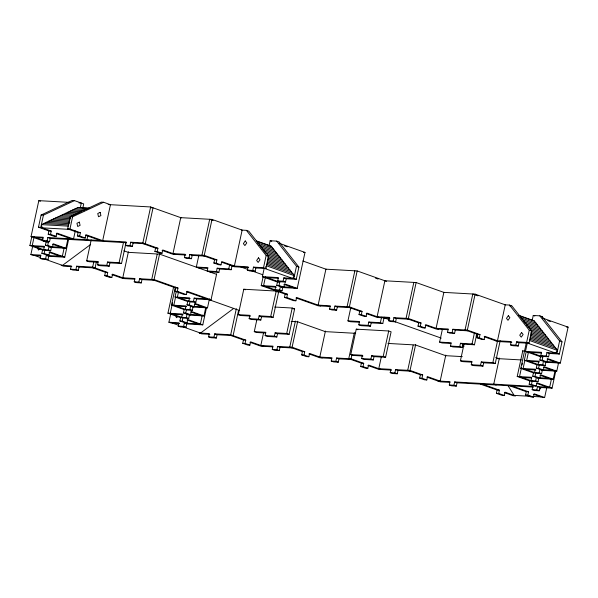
<?xml version="1.0" encoding="UTF-8"?>
<svg xmlns="http://www.w3.org/2000/svg" width="598" height="598" viewBox="0 0 598 598"><rect width="100%" height="100%" fill="white"/><g stroke="black" fill="none" stroke-linecap="round" stroke-linejoin="round"><path stroke-width="0.9" d="M46.106 241.936L45.396 245.24L47.713 245.374L48.423 242.063L46.106 241.936L31.051 236.591L38.818 200.651L69.301 202.371M42.548 250.009L41.838 253.313L44.155 253.447L44.865 250.136L42.548 250.009L29.9 245.516L31.844 236.531M34.161 236.659L32.217 245.643L44.865 250.136M40.582 255.832L33.279 255.421L30.872 254.561L32.755 245.838M48.924 230.94L48.206 234.252L50.524 234.379L51.241 231.075L48.924 230.94L38.481 227.233L41.12 215.018L72.149 200.487L74.466 200.622L83.713 203.903L82.748 208.396M38.481 227.233L40.799 227.367L43.437 215.153L74.466 200.622M126.612 242.698L50.247 238.393L49.537 241.697L44.902 241.435L42.488 240.583L43.206 237.271L31.051 236.591M68.635 239.222L64.748 257.192L48.722 256.288L48.004 259.599L42.6 259.293L40.193 258.433L40.911 255.129L30.872 254.561M67.836 239.282L65.892 248.267L51.421 247.452L50.703 250.756L46.068 250.495L43.661 249.643L44.379 246.331L29.9 245.516M42.488 240.583L47.122 240.845L47.84 237.533L126.066 241.951L125.348 245.255L127.763 246.114L132.397 246.376L133.107 243.065L145.269 243.752L153.036 207.812L150.718 207.685M40.193 258.433L45.598 258.74L46.315 255.436L62.334 256.34L64.083 248.252M43.661 249.643L48.296 249.904L49.006 246.593L61.168 247.28M41.838 253.313L46.651 255.025L48.969 255.159L49.686 251.848L64.748 257.192M45.396 245.24L50.21 246.952L52.527 247.086L53.244 243.775L65.892 248.267M48.206 234.252L53.835 236.247L56.152 236.374L56.862 233.071L73.532 238.983L75.281 230.903M78.076 232.585L67.634 228.877L70.272 216.663L101.301 202.131L103.618 202.266L110.458 204.695L102.684 240.635L86.015 234.715L85.305 238.019L82.987 237.892L77.359 235.896L78.076 232.585L80.394 232.719L79.676 236.023L77.359 235.896M67.634 228.877L69.951 229.012L72.59 216.797L103.618 202.266M80.334 207.536L81.306 203.043L78.988 202.916M96.435 261.67L95.075 267.964L79.048 267.059L78.338 270.363L72.934 270.057L70.519 269.205L71.237 265.893L61.198 265.333L63.605 266.185L71.82 266.648M70.519 269.205L75.924 269.511L76.641 266.2L92.668 267.104L107.722 272.449L107.012 275.76L104.695 275.626L105.405 272.322L107.722 272.449M87.727 236.15L86.949 239.746L89.364 240.598M97.99 262.208L89.08 261.707L86.673 260.855L91.188 239.955M92.668 267.104L93.834 261.715M125.834 243.55L121.514 263.539L109.927 262.888L109.217 266.192L99.948 265.669L97.541 264.817L98.251 261.505L86.673 260.855M97.541 264.817L106.803 265.34L107.52 262.029L119.107 262.686L121.514 263.539M104.695 275.626L109.516 277.337L111.833 277.472L112.544 274.161L125.199 278.653M119.107 262.686L123.427 242.691M128.421 251.743L122.784 277.793L134.946 278.481L134.229 281.793L136.636 282.645L141.27 282.906L141.988 279.602L154.149 280.283M125.348 245.255L129.983 245.516L130.7 242.212L142.855 242.9L157.917 248.245L157.199 251.549L154.889 251.422L155.6 248.11L157.917 248.245M142.855 242.9L150.629 206.96L181.441 217.896M134.229 281.793L138.863 282.054L139.581 278.743L154.052 279.558L177.987 288.057L177.277 291.368L174.96 291.233L175.67 287.93L177.987 288.057M157.177 254.27L151.735 279.43L175.67 287.93M154.052 279.558L159.688 253.507M154.889 251.422L159.703 253.133L162.021 253.26L162.738 249.957L175.386 254.449M180.589 317.673L179.871 320.984L182.188 321.111L182.906 317.807L180.589 317.673L167.933 313.188L173.57 287.13M184.147 309.607L183.429 312.911L185.746 313.038L186.464 309.734L184.147 309.607L171.491 305.115L175.378 287.145M172.583 302.536L170.251 313.315L184.109 318.166L188.736 318.428L189.454 315.116L203.933 315.938L205.682 307.85M179.527 323.548L171.312 323.084L168.905 322.232L170.789 313.509M187.705 301.534L186.987 304.838L189.304 304.973L190.014 301.661L187.705 301.534L175.05 297.042L176.216 291.652M175.558 297.161L173.809 305.242L186.464 309.734M204.337 256.079L192.182 255.391L191.465 258.702L186.83 258.441L184.423 257.581L185.133 254.277L172.979 253.589L180.746 217.65L212.013 219.414L242.138 230.11L234.364 266.05L221.716 261.558L220.998 264.862L218.681 264.735L213.86 263.023L214.577 259.711L216.895 259.846L216.177 263.15L213.86 263.023M178.533 291.779L177.367 297.169L190.014 301.661M184.423 257.581L189.058 257.843L189.768 254.539L204.247 255.353L216.895 259.846M206.474 307.791L202.782 324.864L186.755 323.959L186.045 327.263L180.641 326.964L178.226 326.104L178.944 322.8L168.905 322.232M174.96 291.233L184.079 294.47L186.397 294.605L187.107 291.293L211.049 299.792L216.678 273.735M209.435 298.88L207.491 307.865L193.012 307.051L192.294 310.355L187.667 310.093L185.253 309.241L185.971 305.929L171.491 305.115M211.049 299.792L196.57 298.978L195.852 302.282L191.225 302.02L188.811 301.168L189.529 297.856L175.05 297.042M207.648 268.397L198.738 267.897L196.323 267.044L198.88 255.226M178.226 326.104L183.631 326.411L184.348 323.099L200.375 324.004L202.318 315.019M167.933 313.188L182.412 314.002L181.695 317.306L186.329 317.568L187.047 314.264L199.201 314.952M179.871 320.984L184.692 322.696L187.01 322.823L187.72 319.519L202.782 324.864M185.253 309.241L189.887 309.502L190.605 306.191L193.012 307.051M188.25 314.623L190.568 314.75L191.278 311.446L203.933 315.938M188.811 301.168L193.446 301.429L194.163 298.118L206.317 298.806M204.247 255.353L212.013 219.414M186.987 304.838L191.809 306.55L194.126 306.684L194.836 303.373L207.491 307.865M196.323 267.044L207.91 267.695L207.192 270.999L216.461 271.522L217.179 268.218L228.757 268.868L231.172 269.728L232.151 265.183M209.606 271.858L218.868 272.382L219.586 269.07L231.172 269.728M238.55 310.474L233.108 335.627L217.089 334.723L216.371 338.034L210.967 337.728L208.56 336.868L209.27 333.564L199.231 332.996L201.646 333.856L209.853 334.319M208.56 336.868L213.964 337.175L214.675 333.871L230.701 334.775L245.763 340.12L245.045 343.424L242.728 343.297L243.446 339.985L245.763 340.12M228.757 268.868L229.744 264.331M230.701 334.775L236.337 308.718M241.465 230.066L246.391 230.35L248.805 231.202L268.569 256.333L265.923 268.547L255.884 267.979L255.174 271.29L249.77 270.984L247.355 270.124L248.073 266.82L232.046 265.916M238.281 314.675L243.782 289.23L276.216 291.062L278.631 291.914L273.129 317.359L261.543 316.708L259.136 315.849L258.418 319.16L249.149 318.637L249.867 315.325L238.281 314.675L240.695 315.527L250.495 316.08M247.355 270.124L252.76 270.431L253.477 267.127L263.516 267.695L265.923 268.547M263.516 267.695L266.155 255.481L246.391 230.35M277.435 282.024L276.725 285.336L279.042 285.463L279.752 282.159L277.435 282.024L262.38 276.68L264.122 268.592M268.98 246.129L270.147 240.74L276.717 241.114L279.131 241.966L298.895 267.097L296.257 279.311L286.218 278.75L283.803 277.891L283.093 281.202L277.689 280.896L278.399 277.584L262.38 276.68M285.164 294.104L284.454 297.415L286.763 297.542L287.481 294.238L285.164 294.104L261.229 285.612L263.172 276.627M242.728 343.297L247.55 345.009L249.867 345.136L250.584 341.832L263.232 346.317M265.49 276.754L263.546 285.739L287.481 294.238M265.594 333.004L256.684 332.503L254.277 331.643L256.826 319.833M249.149 318.637L251.564 319.489L260.833 320.012L261.543 316.708M263.539 332.884L260.818 345.465L272.98 346.152L272.262 349.456L274.676 350.316L279.311 350.578L280.021 347.266L292.183 347.954M274.602 307.036L292.205 308.03L294.62 308.889L289.118 334.334L277.532 333.677L276.822 336.988L267.553 336.465L265.138 335.605L265.856 332.301L254.277 331.643M259.136 315.849L270.715 316.506L276.216 291.062M261.229 285.612L275.708 286.427L274.99 289.731L279.625 289.993L280.335 286.689M277.397 290.591L282.032 290.852L282.749 287.541L297.221 288.363L304.995 252.423L279.176 243.259M281.538 287.047L283.856 287.175L284.573 283.871L297.221 288.363M277.689 280.896L280.096 281.748L285.5 282.054L286.218 278.75M265.138 335.605L274.407 336.128L275.125 332.824L286.704 333.475L289.118 334.334M272.262 349.456L276.896 349.718L277.614 346.414L292.086 347.229L304.741 351.721L304.023 355.025L301.706 354.898L302.424 351.587L304.741 351.721M283.803 277.891L293.842 278.459L296.488 266.245L276.717 241.114M286.704 333.475L292.205 308.03M284.454 297.415L293.573 300.652L295.89 300.779L296.601 297.475L320.543 305.974M295.405 321.044L289.768 347.102L302.424 351.587M292.086 347.229L297.722 321.171M301.706 354.898L306.527 356.61L308.845 356.737L309.562 353.433L322.21 357.918M349.494 307.604L337.332 306.916L336.614 310.227L331.98 309.966L329.573 309.106L330.29 305.802L318.129 305.115L325.903 269.175L357.17 270.939L386.487 281.344M325.432 331.008L319.795 357.066L331.957 357.754L331.24 361.057L333.654 361.917L338.289 362.179L338.999 358.867L351.161 359.555M329.573 309.106L334.207 309.368L334.925 306.064L349.396 306.879L362.044 311.371L361.334 314.675L359.017 314.548L359.727 311.237L362.044 311.371M354.853 270.812L347.079 306.752L359.727 311.237M331.24 361.057L335.874 361.319L336.592 358.015L351.063 358.83L363.719 363.322L363.001 366.626L360.684 366.499L361.401 363.188L363.719 363.322M349.396 306.879L357.17 270.939M359.263 322.217L350.353 321.717L347.939 320.857L350.884 307.23M354.382 332.645L348.746 358.703L361.401 363.188M350.764 354.599L356.266 329.154L388.7 330.986L391.107 331.838L385.605 357.283L374.019 356.632L371.612 355.773L370.895 359.084L361.633 358.561L362.343 355.249L350.764 354.599L353.171 355.451L362.971 356.004M351.063 358.83L351.841 355.234M384.163 317.187L382.787 323.548L371.201 322.89L370.483 326.202L361.222 325.678L358.807 324.819L359.525 321.515L347.939 320.857M359.017 314.548L363.838 316.26L366.155 316.387L366.866 313.083L379.513 317.568M358.807 324.819L368.076 325.342L368.794 322.038L380.373 322.688L382.787 323.548M360.684 366.499L365.505 368.211L367.822 368.338L368.532 365.034L381.188 369.519M380.373 322.688L381.554 317.239M361.633 358.561L364.04 359.413L373.309 359.936L374.019 356.632M408.464 319.205L396.31 318.517L395.592 321.829L390.957 321.567L388.55 320.707L389.268 317.403L377.106 316.716L384.88 280.776L416.141 282.54L444.546 292.624M381.3 356.984L378.773 368.667L390.935 369.355L390.217 372.659L392.632 373.518L397.259 373.78L397.976 370.468L410.138 371.156M371.612 355.773L383.198 356.43L388.7 330.986M388.55 320.707L393.185 320.969L393.895 317.665L408.374 318.48L421.022 322.972L420.312 326.276L417.995 326.149L418.705 322.838L421.022 322.972M413.831 282.413L406.057 318.353L418.705 322.838M390.217 372.659L394.852 372.92L395.57 369.616L410.041 370.431L422.689 374.924L421.979 378.228L419.661 378.1L420.379 374.789L422.689 374.924M408.374 318.48L416.141 282.54M413.166 345.143L407.724 370.297L420.379 374.789M410.041 370.431L415.677 344.373M417.995 326.149L422.816 327.861L425.126 327.988L425.843 324.684L438.491 329.169M419.661 378.1L424.483 379.812L426.8 379.939L427.51 376.635L440.165 381.12L445.794 355.062M450.929 343.461L442.019 342.96L439.605 342.101L442.356 329.378M467.442 330.806L455.287 330.118L454.57 333.43L449.935 333.168L447.528 332.309L448.246 329.005L436.084 328.317L443.851 292.377L475.118 294.141L505.243 304.831L497.469 340.77L484.821 336.285L484.103 339.589L481.786 339.462L476.972 337.75L477.682 334.439L480 334.574L479.282 337.877L476.972 337.75M447.528 332.309L452.163 332.57L452.873 329.266L467.352 330.081L480 334.574M476.808 333.886L474.453 344.792L462.867 344.134L462.157 347.445L452.888 346.922L450.473 346.063L451.191 342.759L439.605 342.101M533.409 387.1L457.051 382.795L456.334 386.099L451.699 385.837L449.292 384.985L450.002 381.681L437.848 380.993M450.473 346.063L459.742 346.586L460.46 343.282L472.039 343.932L474.453 344.792M449.292 384.985L453.919 385.247L454.637 381.943L532.863 386.353L532.145 389.664L534.56 390.516L539.194 390.778L539.904 387.474L552.066 388.154L555.759 371.089M471.74 362.149L462.83 361.641L460.415 360.788L463.951 344.433M467.352 330.081L475.118 294.141M472.039 343.932L474.401 333.026M500.175 340.755L495.264 363.472L483.677 362.822L482.96 366.126L473.698 365.602L471.284 364.75L472.001 361.439L460.415 360.788M471.284 364.75L480.553 365.273L481.27 361.962L492.849 362.62L495.264 363.472M492.849 362.62L497.566 340.808M499.382 358.09L493.754 384.148L496.161 385M496.385 393.342L497.095 390.031L499.412 390.165L498.702 393.469L496.385 393.342L502.006 395.338L504.323 395.465L505.041 392.161L515.483 395.869L513.166 395.734L504.465 392.647M504.57 304.793L509.496 305.07L511.91 305.929L531.674 331.06L529.036 343.274L518.997 342.706L518.279 346.018L512.875 345.711L510.46 344.852L511.178 341.548L495.151 340.643M510.46 344.852L515.865 345.158L516.582 341.854L526.621 342.415L529.036 343.274M529.865 380.971L529.155 384.275L531.473 384.409L532.183 381.098L529.865 380.971L517.218 376.478L522.854 350.421M533.423 372.898L532.713 376.202L535.031 376.336L535.741 373.025L533.423 372.898L520.776 368.405L526.218 343.252M526.621 342.415L529.26 330.201L509.496 305.07M521.478 367.628L519.535 376.613L533.394 381.457L538.021 381.718L538.738 378.414L553.217 379.229L555.153 370.244M522.061 364.93L522.45 363.136M540.54 356.752L539.83 360.063L542.147 360.19L542.857 356.886L540.54 356.752L525.485 351.407L527.234 343.319M532.28 319.96L533.252 315.467L539.83 315.841L542.236 316.693L562 341.824L559.362 354.038L549.323 353.47L546.916 352.618L546.198 355.922L540.794 355.623L541.504 352.312L525.485 351.407M536.982 364.825L536.271 368.136L538.589 368.263L539.299 364.959L536.982 364.825L524.334 360.332L526.277 351.347M524.842 360.452L523.093 368.54L536.944 373.384L541.579 373.645L542.296 370.341L556.768 371.156L558.517 363.068M528.595 351.482L526.651 360.467L539.299 364.959M525.537 394.986L526.247 391.675L528.565 391.81L527.847 395.114L525.537 394.986L531.159 396.982L533.476 397.109L534.193 393.805L544.636 397.513L546.707 387.915M542.281 317.979L568.1 327.143L560.326 363.083L545.854 362.268L545.137 365.58L540.502 365.318L538.095 364.459L538.813 361.155L524.334 360.332M517.218 376.478L531.697 377.293L530.979 380.605L535.614 380.866L536.331 377.555L548.486 378.242M529.155 384.275L533.977 385.987L536.294 386.121L537.004 382.81L552.066 388.154M520.776 368.405L535.255 369.228L534.537 372.532L539.172 372.793L539.889 369.482L541.624 369.586M532.145 389.664L536.78 389.926L537.497 386.614L549.659 387.302L551.401 379.214M537.535 377.914L539.852 378.048L540.562 374.737L553.217 379.229M538.095 364.459L542.73 364.72L543.447 361.416L555.602 362.096M541.093 369.841L543.41 369.975L544.12 366.671L556.768 371.156M539.83 360.063L544.651 361.775L546.968 361.902L547.678 358.598L560.326 363.083M540.794 355.623L543.201 356.475L548.605 356.782L549.323 353.47M546.916 352.618L556.955 353.186L559.593 340.972L539.83 315.841M265.579 267.134L266.521 265.796L294.44 275.708L292.557 278.384L264.637 268.472M518.571 315.266L534.276 320.842L557.545 350.435L555.662 353.112L527.75 343.2M539.007 390.24L540.943 387.967M40.096 248.731L38.354 250.031L37.831 247.908M90.56 244.53L62.484 265.4L45.037 259.211M178.129 316.402L176.388 317.695L175.872 315.58M233.639 308.448L200.517 333.071L183.07 326.874M68.972 229.355L42.137 227.838L41.389 224.616L77.927 207.506L89.035 208.134M108.141 204.561L150.629 206.96M77.419 207.745L89.446 208.425M75.012 208.866L87.046 209.547M72.612 209.995L84.639 210.675M70.213 211.116L81.313 211.744M67.806 212.245L78.914 212.873M65.406 213.366L76.514 213.994M63.007 214.495L74.107 215.116M60.607 215.616L71.708 216.244M41.12 215.018L43.437 215.153M70.272 216.663L72.59 216.797M58.2 216.745L70.235 217.418M55.801 217.866L70.609 218.704M53.401 218.988L70.056 219.929M50.994 220.116L69.503 221.163M48.595 221.238L69.876 222.441M46.196 222.366L69.331 223.667M43.796 223.488L68.777 224.9M41.389 224.616L68.224 226.126M303.448 252.334L304.995 252.423M33.458 237.443L43.011 237.982M34.624 246.503L44.177 247.041M185.806 255.032L173.069 254.314L162.11 250.42M248.701 267.575L234.461 266.768L221.925 262.32M264.787 277.539L278.137 278.294M281.209 286.734L292.497 287.376M134.752 279.191L122.882 278.519L111.916 274.632M265.953 286.599L276.381 287.182M276.777 291.809L278.631 291.914M509.444 305.787L511.088 305.884M540.592 316.604L542.236 316.693M179.781 298.028L190.201 298.619M330.096 306.512L318.226 305.84L295.995 297.954M292.766 308.785L294.62 308.889M566.553 327.061L568.1 327.143M194.073 306.385L202.759 306.879M176.223 306.101L186.643 306.684M389.941 318.158L377.203 317.441L366.238 313.546M172.665 314.174L183.085 314.757M448.044 329.715L436.174 329.042L425.215 325.148M291.151 321.425L297.587 321.784L325.297 331.621L355.646 333.333M476.113 335.919L477.966 336.024M526.277 342.96L528.116 343.065M511.806 342.303L497.566 341.495L484.193 336.749M387.953 343.431L415.543 344.986L445.667 355.675L462.291 356.617M522.719 351.033L524.558 351.138M527.892 352.267L541.25 353.014M496.482 358.546L521.426 359.951M272.785 346.862L260.915 346.19L249.949 342.295M529.066 361.319L539.486 361.91M543.358 369.684L552.044 370.169M331.763 358.464L319.893 357.791L308.927 353.896M525.507 369.392L535.928 369.983M391.608 370.11L378.87 369.392L367.905 365.498M521.949 377.465L531.502 378.003M449.808 382.384L440.255 381.845L426.882 377.099M530.8 396.332L514.145 395.39L508.248 386.046M533.573 396.489L540.981 396.908M544.636 397.513L542.319 397.378L533.61 394.291M477.966 295.846L472.801 294.014L465.035 329.954L477.682 334.439M533.252 315.467L534.859 316.036M547.708 320.603L550.295 321.515M519.767 315.991L534.597 321.261M520.424 317.628L536.129 323.204M521.957 319.571L537.662 325.148M523.482 321.515L539.187 327.091M525.014 323.466L540.719 329.035M526.546 325.409L542.251 330.986M528.071 327.353L543.776 332.929M530.478 329.61L545.309 334.873M529.26 330.201L531.674 331.06M559.593 340.972L562 341.824M531.136 331.247L546.841 336.816M530.919 332.57L548.366 338.76M213.142 220.505L209.696 219.287L201.93 255.226L214.577 259.711M270.147 240.74L271.754 241.315M284.603 245.875L287.19 246.787M375.507 278.137L378.086 279.057M530.703 333.893L549.898 340.711M530.486 335.224L551.423 342.654M530.277 336.547L552.956 344.598M530.06 337.87L554.488 346.541M256.333 240.852L271.163 246.114L294.44 275.708M256.662 241.263L271.492 246.533M529.843 339.201L556.013 348.485M257.319 242.9L273.024 248.476M529.626 340.524L557.545 350.435M258.852 244.844L274.549 250.42M302.88 261.005L326.553 269.406M260.377 246.795L276.082 252.363M556.955 353.186L559.362 354.038M261.909 248.738L277.614 254.314M263.441 250.682L279.139 256.258M516.582 341.854L518.997 342.706M264.966 252.625L280.671 258.201M267.373 254.883L282.204 260.145M266.155 255.481L268.569 256.333M296.488 266.245L298.895 267.097M268.024 256.52L283.729 262.088M515.865 345.158L518.279 346.018M546.198 355.922L548.605 356.782M267.814 257.843L285.261 264.039M267.598 259.166L286.793 265.983M530.209 352.394L542.857 356.886M547.05 359.062L558.016 362.956M267.381 260.496L288.318 267.926M267.164 261.819L289.851 269.87M479.282 337.877L484.103 339.589M542.147 360.19L546.968 361.902M266.955 263.142L291.383 271.813M452.873 329.266L455.287 330.118M543.447 361.416L545.854 362.268M266.738 264.473L292.908 273.764M452.163 332.57L454.57 333.43M542.73 364.72L545.137 365.58M293.842 278.459L296.257 279.311M543.492 367.135L554.458 371.029M253.477 267.127L255.884 267.979M420.312 326.276L425.126 327.988M538.589 368.263L543.41 369.975M393.895 317.665L396.31 318.517M536.271 368.136L542.296 370.341M460.46 343.282L462.867 344.134M252.76 270.431L255.174 271.29M283.093 281.202L285.5 282.054M393.185 320.969L395.592 321.829M539.172 372.793L541.579 373.645M240.792 266.955L247.826 269.451M251.347 270.7L262.776 274.759M383.213 317.508L389.365 319.698M394.635 321.567L441.234 338.109M462.329 345.599L464.085 346.22M495.735 357.454L499.255 358.703M267.104 277.666L279.752 282.159M459.742 346.586L462.157 347.445M283.945 284.334L294.904 288.229M539.934 375.208L550.9 379.102M216.177 263.15L220.998 264.862M279.042 285.463L283.856 287.175M361.334 314.675L366.155 316.387M535.031 376.336L539.852 378.048M38.818 200.651L40.425 201.22M189.768 254.539L192.182 255.391M276.725 285.336L282.749 287.541M334.925 306.064L337.332 306.916M532.713 376.202L538.738 378.414M189.058 257.843L191.465 258.702M279.625 289.993L282.032 290.852M334.207 309.368L336.614 310.227M535.614 380.866L538.021 381.718M217.179 268.218L219.586 269.07M368.794 322.038L371.201 322.89M481.27 361.962L483.677 362.822M142.952 243.625L155.6 248.11M536.376 383.281L547.342 387.168M216.461 271.522L218.868 272.382M368.076 325.342L370.483 326.202M480.553 365.273L482.96 366.126M130.7 242.212L133.107 243.065M157.199 251.549L162.021 253.26M286.763 297.542L295.89 300.779M531.473 384.409L536.294 386.121M537.497 386.614L539.904 387.474M216.551 274.347L159.554 254.12L128.286 252.349L123.921 250.801M129.983 245.516L132.397 246.376M536.78 389.926L539.194 390.778M243.782 289.23L245.389 289.798M356.266 329.154L357.873 329.722M69.951 229.012L80.394 232.719M511.895 385.889L528.565 391.81M85.454 235.208L100.367 240.501M509.578 385.762L526.247 391.675M79.676 236.023L85.305 238.019M527.847 395.114L533.476 397.109M40.799 227.367L51.241 231.075M482.743 384.245L499.412 390.165M56.302 233.564L71.222 238.856M480.426 384.118L497.095 390.031M50.524 234.379L56.152 236.374M498.702 393.469L504.323 395.465M270.715 316.506L273.129 317.359M383.198 356.43L385.605 357.283M47.84 237.533L50.247 238.393M454.637 381.943L457.051 382.795M107.52 262.029L109.927 262.888M47.122 240.845L49.537 241.697M453.919 385.247L456.334 386.099M35.775 237.578L43.362 240.269M45.897 241.166L48.423 242.063M208.717 299.568L239.267 310.414M52.617 244.246L63.575 248.133M186.501 291.772L208.732 299.658M106.803 265.34L109.217 266.192M258.418 319.16L260.833 320.012M370.895 359.084L373.309 359.936M47.713 245.374L52.527 247.086M177.277 291.368L186.397 294.605M421.979 378.228L426.8 379.939M49.006 246.593L51.421 247.452M139.581 278.743L141.988 279.602M194.163 298.118L196.57 298.978M395.57 369.616L397.976 370.468M48.296 249.904L50.703 250.756M138.863 282.054L141.27 282.906M193.446 301.429L195.852 302.282M394.852 372.92L397.259 373.78M49.058 252.319L60.017 256.206M92.757 267.829L105.405 272.322M195.053 304.143L205.174 307.731M275.125 332.824L277.532 333.677M44.155 253.447L48.969 255.159M107.012 275.76L111.833 277.472M189.304 304.973L194.126 306.684M363.001 366.626L367.822 368.338M336.592 358.015L338.999 358.867M274.407 336.128L276.822 336.988M46.315 255.436L48.722 256.288M76.641 266.2L79.048 267.059M189.887 309.502L192.294 310.355M335.874 361.319L338.289 362.179M45.598 258.74L48.004 259.599M75.924 269.511L78.338 270.363M34.564 255.488L40.671 257.656M190.65 311.917L201.616 315.804M185.746 313.038L190.568 314.75M304.023 355.025L308.845 356.737M183.429 312.911L189.454 315.116M277.614 346.414L280.021 347.266M186.329 317.568L188.736 318.428M276.896 349.718L279.311 350.578M187.092 319.982L198.058 323.877M230.798 335.5L243.446 339.985M182.188 321.111L187.01 322.823M245.045 343.424L249.867 345.136M184.348 323.099L186.755 323.959M214.675 333.871L217.089 334.723M183.631 326.411L186.045 327.263M213.964 337.175L216.371 338.034M172.598 323.159L178.705 325.327M245.247 240.949L243.364 243.633L244.896 245.576L246.772 242.9L245.247 240.949M258.5 257.813L256.624 260.489L258.149 262.432L260.033 259.756L258.5 257.813M508.352 315.677L506.469 318.36L508.001 320.304L509.877 317.62L508.352 315.677M521.606 332.533L519.729 335.216L521.254 337.16L523.138 334.484L521.606 332.533M79.347 222.135L76.948 223.263L77.688 226.485L80.095 225.364L79.347 222.135M100.165 212.387L97.758 213.516L98.506 216.738L100.905 215.616L100.165 212.387"/></g></svg>
